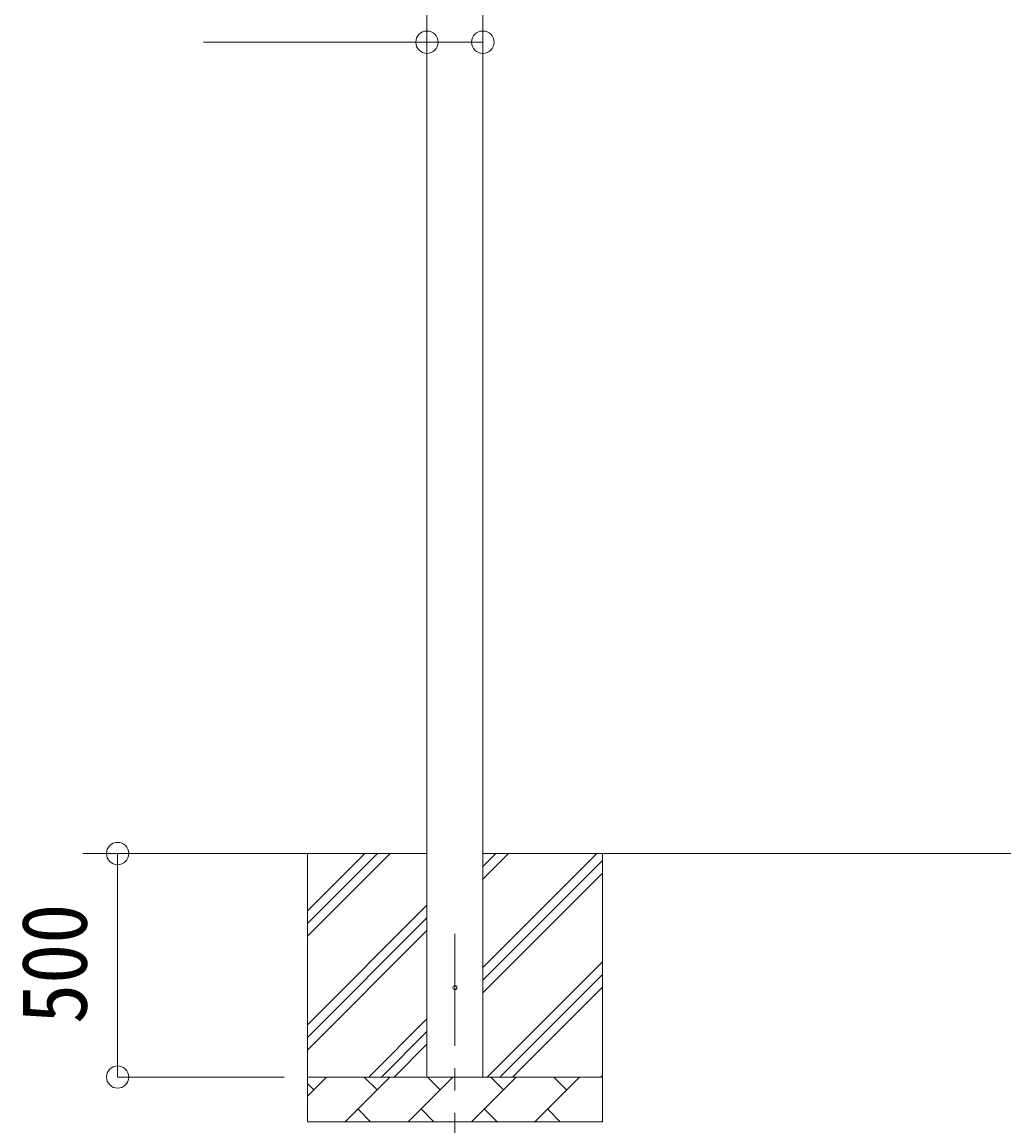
# Model space of a CAD drawing. Units: millimetres at full size, sheet at 1:50; details may follow other scales. Extents: x -14053 to 14053, y -9700 to 9700.
# Drawn here: x -7119 to -4922, y -6276 to -3807 of the extents above; entities that cross this region are included whole.
import ezdxf
from ezdxf.enums import TextEntityAlignment as Align

# ---------------------------------------------------------------- set-up
doc = ezdxf.new("R2010")
doc.units = ezdxf.units.MM
doc.header["$LTSCALE"] = 50
doc.header["$PDMODE"] = 32
doc.header["$PDSIZE"] = 50
doc.linetypes.add('CHAIN1', pattern=[8, 5, -1, 1, -1])
for name, color, linetype, lineweight in [('0-0_0', 7, 'Continuous', 9), ('0-1_Defpoints', 4, 'Continuous', 9), ('0-4_OTH_LINE', 7, 'CHAIN1', 9), ('0-6_PARTS1', 6, 'Continuous', 9)]:
    doc.layers.add(name, color=color, linetype=linetype, lineweight=lineweight)
doc.styles.add('ＭＳ ゴシック', font='')
doc.styles.get('ＭＳ ゴシック').set_extended_font_data('MS Gothic')

msp = doc.modelspace()

# ---------------------------------------------------------------- linework, layer by layer
at = {"layer": '0-0_0'}
for p, q in [((-6212.73, -5666.95), (-6982.73, -5666.95)), ((-6480.23, -5666.95), (-6480.23, -6266.95)), ((-6480.23, -5852), (-6295.18, -5666.95)), ((-6480.23, -5823.72), (-6323.46, -5666.95)), ((-6480.23, -5795.43), (-6351.75, -5666.95)), ((-3339.73, -5666.95), (-6087.73, -5666.95)), ((-6087.73, -5922.05), (-5832.63, -5666.95)), ((-6087.73, -5724.06), (-6030.62, -5666.95)), ((-6087.73, -5695.77), (-6058.9, -5666.95)), ((-5820.23, -5666.95), (-5820.23, -6266.95)), ((-6087.73, -5950.33), (-5820.23, -5682.83)), ((-6087.73, -5978.62), (-5820.23, -5711.12)), ((-6480.23, -6049.99), (-6212.73, -5782.49)), ((-6480.23, -6078.27), (-6212.73, -5810.77)), ((-6480.23, -6106.56), (-6212.73, -5839.06)), ((-6078.07, -6166.95), (-5820.23, -5909.11)), ((-6049.79, -6166.95), (-5820.23, -5937.39)), ((-6021.5, -6166.95), (-5820.23, -5965.68)), ((-6342.63, -6166.95), (-6212.73, -6037.05)), ((-6314.34, -6166.95), (-6212.73, -6065.33)), ((-6286.06, -6166.95), (-6212.73, -6093.62)), ((-6480.23, -6166.95), (-5820.23, -6166.95)), ((-6480.23, -6209.84), (-6437.33, -6166.95)), ((-6395.91, -6266.95), (-6295.91, -6166.95)), ((-6324.47, -6195.5), (-6353.02, -6166.95)), ((-6254.49, -6266.95), (-6154.49, -6166.95)), ((-6183.05, -6195.5), (-6211.6, -6166.95)), ((-6113.07, -6266.95), (-6013.07, -6166.95)), ((-6041.62, -6195.5), (-6070.18, -6166.95)), ((-5971.65, -6266.95), (-5871.65, -6166.95)), ((-5900.2, -6195.5), (-5928.76, -6166.95)), ((-5823.51, -6166.95), (-5820.23, -6163.67)), ((-6465.89, -6195.5), (-6480.23, -6181.16)), ((-6367.36, -6238.4), (-6338.81, -6266.95)), ((-6225.94, -6238.4), (-6197.38, -6266.95)), ((-6084.52, -6238.4), (-6055.96, -6266.95)), ((-5943.1, -6238.4), (-5914.54, -6266.95)), ((-5820.23, -6266.95), (-6480.23, -6266.95))]:
    msp.add_line(p, q, dxfattribs=at)
at = {"layer": '0-1_Defpoints'}
for p, q in [((-6212.73, -6166.95), (-6212.73, -2666.95)), ((-6087.73, -2666.95), (-6087.73, -6166.95))]:
    msp.add_line(p, q, dxfattribs=at)
msp.add_circle((-6150.23, -5966.95), 4.5, dxfattribs=at)
at = {"layer": '0-4_OTH_LINE'}
msp.add_line((-6150.23, -5846.95), (-6150.23, -6346.95), dxfattribs=at)
at = {"layer": '0-6_PARTS1'}
for p, q in [((-6212.73, -3851.87), (-6712.73, -3851.87)), ((-6212.73, -3851.87), (-6087.73, -3851.87)), ((-6904.83, -5666.95), (-6532.34, -5666.95)), ((-6904.83, -5666.95), (-6904.83, -6166.95)), ((-6904.83, -6166.95), (-6532.34, -6166.95))]:
    msp.add_line(p, q, dxfattribs=at)
for p in [(-6212.73, -3851.87), (-6087.73, -3851.87), (-6904.83, -5666.95), (-6904.83, -6166.95)]:
    msp.add_point(p, dxfattribs=at)

# ---------------------------------------------------------------- texts
at = {"layer": '0-6_PARTS1', "color": 7, "style": 'ＭＳ ゴシック', "width": 0.9}
msp.add_text('500', height=146.6, rotation=90, dxfattribs=at).set_placement((-6929.83, -6048.2), align=Align.BOTTOM_LEFT)

doc.saveas('drawing.dxf')
